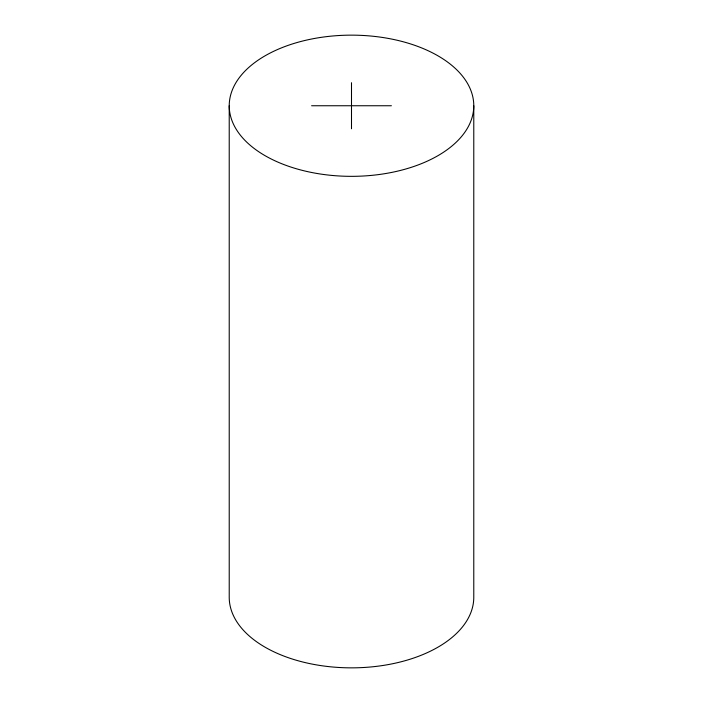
<?xml version="1.0" encoding="UTF-8"?>
<svg xmlns="http://www.w3.org/2000/svg" width="703" height="703" viewBox="0 0 703 703"><rect width="100%" height="100%" fill="white"/><g stroke="black" fill="none" stroke-linecap="round" stroke-linejoin="round"><path stroke-width="1.05" d="M311.596 105.749L391.404 105.749M473.778 105.749A122.278 70.599 0 0 1 290.365 166.883A122.278 70.599 0 0 1 290.365 44.605A122.278 70.599 0 0 1 473.778 105.749L473.778 597.251A122.278 70.599 0 0 1 351.5 667.85A122.278 70.599 0 0 1 229.222 597.251L229.222 105.749M351.5 82.708L351.5 128.781"/></g></svg>
